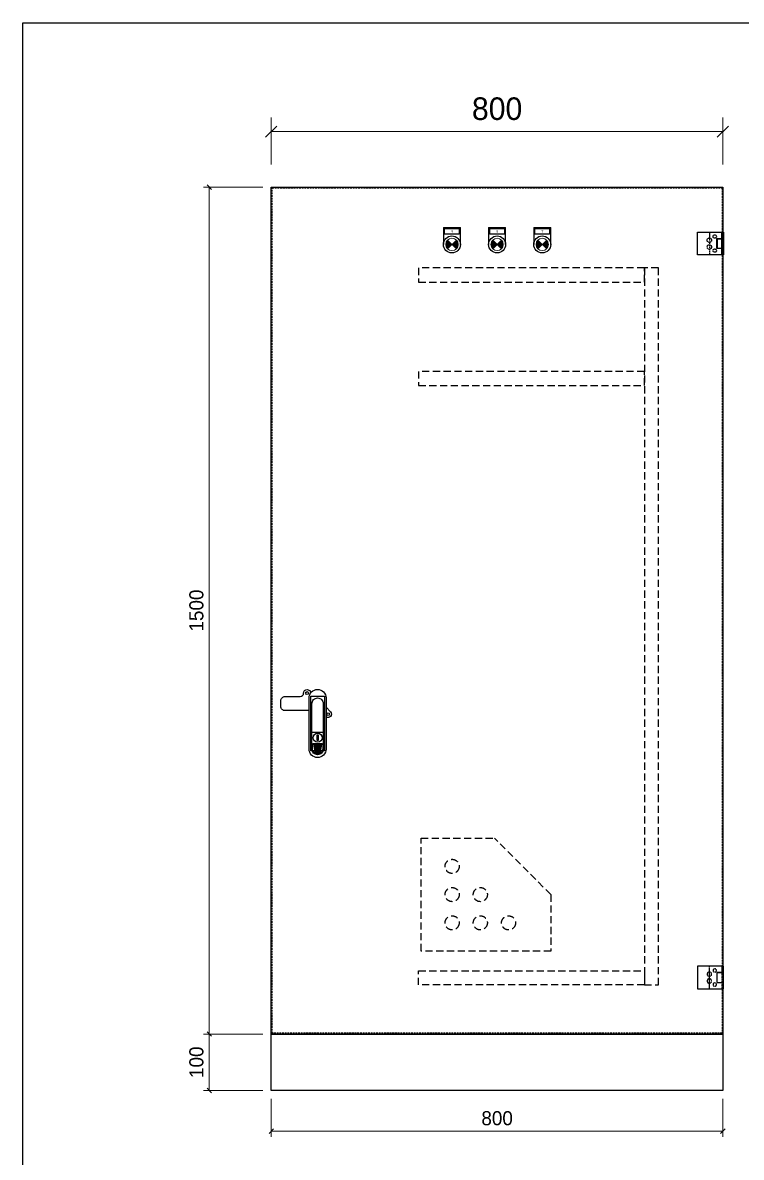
# Model space of a CAD drawing. Header units: millimetres. Extents: x 0 to 5132, y 0 to 3629.
# Drawn here: x 0 to 1273, y 1619 to 3629 of the extents above; entities that cross this region are included whole.
import ezdxf
from ezdxf.enums import TextEntityAlignment as Align

# ---------------------------------------------------------------- set-up
doc = ezdxf.new("R2010")
doc.units = ezdxf.units.MM
doc.linetypes.add('HIDDEN2', pattern=[4.7625, 3.175, -1.5875])
doc.linetypes.add('HIDDENX2', pattern=[19.05, 12.7, -6.35])
doc.layers.add('01', color=7, linetype='HIDDEN2')
doc.layers.add('DIM', color=253, linetype='Continuous')
doc.layers.add('07', color=5, linetype='Continuous', lineweight=5)
doc.styles.add('Arial', font='arial.ttf')
doc.styles.add('Arial-Black', font='txt')
doc.styles.add('Tahoma (Input Text)', font='tahoma.ttf')
doc.dimstyles.new('Dim-25', dxfattribs={"dimtxt": 25, "dimasz": 8, "dimexe": 10, "dimexo": 15, "dimgap": 10, "dimtad": 1, "dimdec": 0, "dimtxsty": 'Standard', "dimblk": 'OBLIQUE', "dimcen": 10, "dimclrd": 5, "dimclre": 5, "dimclrt": 3, "dimazin": 3, "dimtfac": 1, "dimtdec": 0, "dimtmove": 0, "dimatfit": 3, "dimldrblk": 'OBLIQUE', "dimlwd": 9, "dimlwe": 9})
doc.dimstyles.new('Dim-40', dxfattribs={"dimtxt": 40, "dimasz": 20, "dimexe": 25, "dimexo": 40, "dimgap": 20, "dimtad": 1, "dimdec": 0, "dimtxsty": 'Standard', "dimblk": 'OBLIQUE', "dimcen": 15, "dimclrd": 5, "dimclre": 5, "dimclrt": 3, "dimazin": 3, "dimtfac": 1, "dimtdec": 0, "dimtmove": 0, "dimatfit": 3, "dimldrblk": 'ARCHTICK', "dimlwd": 9, "dimlwe": 9})

# ---------------------------------------------------------------- blocks, each defined once
blk = doc.blocks.new('khungtenAsean2')
at = {"color": 7}
blk.add_lwpolyline([(0, 0), (2970, 0), (2970, -2100), (0, -2100)], close=True, dxfattribs=at)
at = {"color": 1, "style": 'Tahoma (Input Text)', "flags": 8}
for tag, p in [('#01', (137.1, -2021.3)), ('#03', (506.6, -2019.3)), ('#05', (1106.6, -2021.3)), ('#07', (1834.7, -2021.3)), ('#09', (2146.7, -2021.3)), ('#02', (98.5, -2081.3)), ('#04', (486.1, -2081.3)), ('#06', (1065.3, -2081.3)), ('#08', (1817.4, -2081.3)), ('#10', (2146.7, -2081.3))]:
    blk.add_attdef(tag, p, '', height=25, dxfattribs=at)
blk.add_attdef('#11', text='', height=25, dxfattribs=at).set_placement((2915, -2067.3), align=Align.CENTER)
blk = doc.blocks.new('*D1')
at = {"color": 0, "linetype": 'ByBlock', "lineweight": -2}
for p, q in [((334.5, 3333.6), (326.5, 3341.6)), ((326.5, 1841.6), (334.5, 1833.6))]:
    blk.add_line(p, q, dxfattribs=at)
at = {"layer": 'Defpoints', "color": 0, "transparency": 16777216}
for p in [(440.4, 3337.6), (330.5, 1837.6), (440.4, 1837.6)]:
    blk.add_point(p, dxfattribs=at)
at = {"layer": 'DIM', "color": 5, "lineweight": 9, "transparency": 16777216}
for p, q in [((425.4, 3337.6), (320.5, 3337.6)), ((330.5, 3337.6), (330.5, 1837.6)), ((425.4, 1837.6), (320.5, 1837.6))]:
    blk.add_line(p, q, dxfattribs=at)
at = {"layer": 'DIM', "color": 3, "transparency": 16777216, "insert": (307.8, 2587.6), "char_height": 25, "attachment_point": 5, "rotation": 90}
blk.add_mtext('1500', dxfattribs=at)
blk = doc.blocks.new('_Oblique')
at = {"color": 0, "linetype": 'ByBlock', "lineweight": -2}
blk.add_line((-0.5, -0.5), (0.5, 0.5), dxfattribs=at)
blk = doc.blocks.new('*D2')
at = {"color": 0, "linetype": 'ByBlock', "lineweight": -2}
for p, q in [((444.4, 1669.5), (436.4, 1661.5)), ((1236.4, 1661.5), (1244.4, 1669.5))]:
    blk.add_line(p, q, dxfattribs=at)
at = {"layer": 'Defpoints', "color": 0, "transparency": 16777216}
for p in [(440.4, 1737.6), (1240.4, 1737.6), (1240.4, 1665.5)]:
    blk.add_point(p, dxfattribs=at)
at = {"layer": 'DIM', "color": 5, "lineweight": 9, "transparency": 16777216}
for p, q in [((440.4, 1722.6), (440.4, 1655.5)), ((1240.4, 1722.6), (1240.4, 1655.5)), ((440.4, 1665.5), (1240.4, 1665.5))]:
    blk.add_line(p, q, dxfattribs=at)
at = {"layer": 'DIM', "color": 3, "transparency": 16777216, "insert": (840.4, 1688.3), "char_height": 25, "attachment_point": 5}
blk.add_mtext('800', dxfattribs=at)
blk = doc.blocks.new('AB301-2-1')
at = {"linetype": 'Continuous'}
h = blk.add_hatch(dxfattribs=at)
h.set_pattern_fill('ACAD_ISO09W100', color=1, scale=0.2)
h.set_pattern_definition([(0, (-368.0181, 398.3814), (0, 1), [4.8, -0.6, 1.2, -0.6, 1.2, -0.6])])
h.paths.add_polyline_path([(-4.1, -88.5, 0.118404), (0, -89.5, 0.118404), (4.1, -88.5), (7, -72), (-7, -72)])
at = {"color": 1, "linetype": 'Continuous'}
for p, q in [((-10, -50.5), (10, -50.5)), ((-7, -72), (7, -72)), ((-7, -72), (-4.1, -88.5)), ((7, -72), (4.1, -88.5))]:
    blk.add_line(p, q, dxfattribs=at)
for points in [[(-24.7, 18.7, -0.198912), (-23, 23), (-23, 23, -0.414214), (-14.5, 23), (-11.3, 19.8)], [(-15, -12.5), (-57.5, -12.5, -0.414214), (-65, -5), (-65, 5, -0.414214), (-57.5, 12.5), (-30.7, 12.5, 0.414214), (-24.7, 18.5), (-24.7, 18.7)], [(15, -6.5), (23, -14.5, -0.414214), (23, -23), (23, -23, -0.381561), (15, -23.4, -0.381561)]]:
    blk.add_lwpolyline(points, format="xyb", dxfattribs=at)
for points in [[(0, 25), (0, 25, -0.414214), (15, 10), (15, -80.5, -0.414214), (0, -95.5), (0, -95.5, -0.414214), (-15, -80.5), (-15, 10, -0.414214)], [(0, 10, -0.414214), (10, 0), (10, -80.5, -0.414214), (0, -90.5, -0.414214), (-10, -80.5), (-10, 0, -0.414214)], [(9, -72.5), (9, -80.5, -0.414214), (0, -89.5, -0.414214), (-9, -80.5), (-9, -72.5, -0.414214), (-7, -70.5), (7, -70.5, -0.414214)]]:
    blk.add_lwpolyline(points, format="xyb", close=True, dxfattribs=at)
at = {"color": 2, "linetype": 'Continuous'}
blk.add_lwpolyline([(-12, 13.3), (12, 13.3), (12, -83.7), (-12, -83.7)], close=True, dxfattribs=at)
at = {"color": 1, "linetype": 'Continuous'}
blk.add_lwpolyline([(-1, -55.5), (1, -55.5), (1, -65.5), (-1, -65.5)], close=True, dxfattribs=at)
for centre, radius in [((-18.7, 18.7), 2.5), ((18.7, -18.7), 2.5), ((0, -60.5), 8)]:
    blk.add_circle(centre, radius, dxfattribs=at)
blk = doc.blocks.new('HL044-1.3-C')
at = {"color": 1, "linetype": 'HIDDEN2', "ltscale": 0.5}
for p, q in [((-25, 40), (-25, 0)), ((-3, 0), (-3, 40))]:
    blk.add_line(p, q, dxfattribs=at)
at = {"color": 1}
for p, q in [((-12, 29), (0, 29)), ((-12, 11), (-12, 29)), ((-11, 28.5), (0, 28.5)), ((-11, 28.5), (-11, 11.5)), ((0, 11), (-12, 11)), ((0, 11.5), (-11, 11.5))]:
    blk.add_line(p, q, dxfattribs=at)
blk.add_lwpolyline([(-46, 40), (0, 40), (0, 0), (-46, 0)], close=True, dxfattribs=at)
at = {"color": 1, "linetype": 'HIDDEN2', "ltscale": 0.5}
for centre, radius in [((-25, 26), 4), ((-15.5, 32.5), 3), ((-25, 14), 4), ((-15.5, 7.5), 3)]:
    blk.add_circle(centre, radius, dxfattribs=at)
blk = doc.blocks.new('*D3')
at = {"color": 0, "linetype": 'ByBlock', "lineweight": -2}
for p, q in [((334.5, 1833.6), (326.5, 1841.6)), ((326.5, 1741.6), (334.5, 1733.6))]:
    blk.add_line(p, q, dxfattribs=at)
at = {"layer": 'Defpoints', "color": 0, "transparency": 16777216}
for p in [(440.4, 1837.6), (330.5, 1737.6), (440.4, 1737.6)]:
    blk.add_point(p, dxfattribs=at)
at = {"layer": 'DIM', "color": 5, "lineweight": 9, "transparency": 16777216}
for p, q in [((425.4, 1837.6), (320.5, 1837.6)), ((330.5, 1837.6), (330.5, 1737.6)), ((425.4, 1737.6), (320.5, 1737.6))]:
    blk.add_line(p, q, dxfattribs=at)
at = {"layer": 'DIM', "color": 3, "transparency": 16777216, "insert": (307.8, 1787.6), "char_height": 25, "attachment_point": 5, "rotation": 90}
blk.add_mtext('100', dxfattribs=at)
blk = doc.blocks.new('Den XANH')
h = blk.add_hatch(color=5)
h.paths.add_polyline_path([(15, 15), (22.8, 7.2, 0.198912), (26, 15, 0.198912), (22.8, 22.8)])
h.paths.add_polyline_path([(15, 15), (7.2, 22.8, 0.198912), (4, 15, 0.198912), (7.2, 7.2)])
at = {"color": 7}
for p, q in [((0, 45), (30, 45)), ((0, 45), (0, 15)), ((30, 15), (30, 45))]:
    blk.add_line(p, q, dxfattribs=at)
blk.add_lwpolyline([(2, 43), (28, 43), (28, 33), (2, 33)], close=True, dxfattribs=at)
blk.add_circle((15, 15), 15, dxfattribs=at)
at = {"layer": '07', "color": 5, "linetype": 'Continuous', "lineweight": 5, "ltscale": 3}
for p, q in [((22.8, 22.8), (7.2, 7.2)), ((7.2, 22.8), (22.8, 7.2))]:
    blk.add_line(p, q, dxfattribs=at)
blk.add_circle((15, 15), 11, dxfattribs=at)
at = {"layer": '01', "color": 2, "linetype": 'Continuous', "lineweight": 5, "style": 'Arial-Black'}
blk.add_attdef('T-SP', text='', height=2.4, dxfattribs=at).set_placement((15.2, 36), align=Align.CENTER)
blk = doc.blocks.new('Den DO')
h = blk.add_hatch(color=1)
h.paths.add_polyline_path([(7.2, 7.2), (15, 15), (7.2, 22.8, 0.198912), (4, 15, 0.198912)])
h.paths.add_polyline_path([(26, 15, 0.198912), (22.8, 22.8), (15, 15), (22.8, 7.2, 0.198912)])
at = {"color": 7}
for p, q in [((0, 45), (30, 45)), ((0, 45), (0, 15)), ((30, 15), (30, 45))]:
    blk.add_line(p, q, dxfattribs=at)
blk.add_lwpolyline([(2, 43), (28, 43), (28, 33), (2, 33)], close=True, dxfattribs=at)
blk.add_circle((15, 15), 15, dxfattribs=at)
at = {"layer": '07', "color": 1, "linetype": 'Continuous', "lineweight": 5, "ltscale": 3}
for p, q in [((22.8, 22.8), (7.2, 7.2)), ((7.2, 22.8), (22.8, 7.2))]:
    blk.add_line(p, q, dxfattribs=at)
blk.add_circle((15, 15), 11, dxfattribs=at)
at = {"layer": '01', "color": 2, "linetype": 'Continuous', "lineweight": 5, "style": 'Arial-Black'}
blk.add_attdef('T-SP', text='', height=2.4, dxfattribs=at).set_placement((15.2, 36), align=Align.CENTER)
blk = doc.blocks.new('Den VANG')
h = blk.add_hatch(color=2)
h.paths.add_polyline_path([(22.8, 7.2, 0.198912), (26, 15, 0.198912), (22.8, 22.8), (15, 15)])
h.paths.add_polyline_path([(7.2, 7.2), (15, 15), (7.2, 22.8, 0.198912), (4, 15, 0.198912)])
at = {"color": 7}
for p, q in [((0, 45), (30, 45)), ((0, 45), (0, 15)), ((30, 15), (30, 45))]:
    blk.add_line(p, q, dxfattribs=at)
blk.add_lwpolyline([(2, 43), (28, 43), (28, 33), (2, 33)], close=True, dxfattribs=at)
blk.add_circle((15, 15), 15, dxfattribs=at)
at = {"layer": '07', "color": 2, "linetype": 'Continuous', "lineweight": 5, "ltscale": 3}
for p, q in [((22.8, 22.8), (7.2, 7.2)), ((7.2, 22.8), (22.8, 7.2))]:
    blk.add_line(p, q, dxfattribs=at)
blk.add_circle((15, 15), 11, dxfattribs=at)
at = {"layer": '01', "color": 2, "linetype": 'Continuous', "lineweight": 5, "style": 'Arial-Black'}
blk.add_attdef('T-SP', text='', height=2.4, dxfattribs=at).set_placement((15.2, 36), align=Align.CENTER)
blk = doc.blocks.new('*D8')
at = {"color": 0, "linetype": 'ByBlock', "lineweight": -2}
for p, q in [((450.4, 3445.8), (430.4, 3425.8)), ((1230.4, 3425.8), (1250.4, 3445.8))]:
    blk.add_line(p, q, dxfattribs=at)
at = {"layer": 'Defpoints', "color": 0, "transparency": 16777216}
for p in [(1240.4, 3435.8), (440.4, 3337.6), (1240.4, 3337.6)]:
    blk.add_point(p, dxfattribs=at)
at = {"layer": 'DIM', "color": 5, "lineweight": 9, "transparency": 16777216}
for p, q in [((440.4, 3377.6), (440.4, 3460.8)), ((1240.4, 3377.6), (1240.4, 3460.8)), ((440.4, 3435.8), (1240.4, 3435.8))]:
    blk.add_line(p, q, dxfattribs=at)
at = {"layer": 'DIM', "color": 3, "transparency": 16777216, "insert": (840.4, 3476.2), "char_height": 40, "attachment_point": 5}
blk.add_mtext('800', dxfattribs=at)
blk = doc.blocks.new('_ArchTick')
at = {"color": 0, "const_width": 0.15}
blk.add_lwpolyline([(-0.5, -0.5), (0.5, 0.5)], dxfattribs=at)
blk = doc.blocks.new('ga tai lieu')
at = {"color": 7, "linetype": 'HIDDENX2'}
for p, q in [((0, 0), (0, 200)), ((0, 200), (130, 200)), ((230, 100), (130, 200)), ((230, 100), (230, 0)), ((230, 0), (0, 0))]:
    blk.add_line(p, q, dxfattribs=at)
for centre in [(55, 150), (55, 100), (105, 100), (55, 50), (105, 50), (155, 50)]:
    blk.add_circle(centre, 12.5, dxfattribs=at)

msp = doc.modelspace()

# ---------------------------------------------------------------- linework, layer by layer
for points in [[(440.4, 3337.6), (1240.4, 3337.6), (1240.4, 1837.6), (440.4, 1837.6)], [(440.4, 1837.6), (1240.4, 1837.6), (1240.4, 1737.6), (440.4, 1737.6)]]:
    msp.add_lwpolyline(points, close=True)
at = {"linetype": 'HIDDEN2'}
msp.add_lwpolyline([(441.9, 3336.1), (1238.9, 3336.1), (1238.9, 1839.1), (441.9, 1839.1)], close=True, dxfattribs=at)
at = {"color": 2, "linetype": 'HIDDENX2'}
for points in [[(701.2, 3169.5), (1101.2, 3169.5), (1101.2, 3194.5), (701.2, 3194.5)], [(1101.2, 3194.5), (1101.2, 1924.5), (1126.2, 1924.5), (1126.2, 3194.5)], [(701.2, 2986.3), (1101.2, 2986.3), (1101.2, 3011.3), (701.2, 3011.3)], [(701.2, 1949.5), (1101.2, 1949.5), (1101.2, 1924.5), (701.2, 1924.5)]]:
    msp.add_lwpolyline(points, close=True, dxfattribs=at)

# ---------------------------------------------------------------- block references
at = {"xscale": 1.728000000002793, "yscale": 1.728000000002793, "zscale": 1.728000000002793}
msp.add_blockref('khungtenAsean2', (0, 3628.8), dxfattribs=at)
at = {"color": 7}
ref = msp.add_blockref('Den DO', (745.4, 3221.1), dxfattribs=at)
ref.add_attrib('T-SP', 'R', dxfattribs={"layer": '01', "color": 2, "linetype": 'Continuous', "lineweight": 5, "height": 4, "style": 'Arial'}).set_placement((760.6, 3257.1), align=Align.CENTER)
ref = msp.add_blockref('Den VANG', (825.4, 3221.1), dxfattribs=at)
ref.add_attrib('T-SP', 'S', dxfattribs={"layer": '01', "color": 2, "linetype": 'Continuous', "lineweight": 5, "height": 4, "style": 'Arial'}).set_placement((840.6, 3257.1), align=Align.CENTER)
ref = msp.add_blockref('Den XANH', (905.4, 3221.1), dxfattribs=at)
ref.add_attrib('T-SP', 'T', dxfattribs={"layer": '01', "color": 2, "linetype": 'Continuous', "lineweight": 5, "height": 4, "style": 'Arial'}).set_placement((920.6, 3257.1), align=Align.CENTER)
for name, p in [('HL044-1.3-C', (1241.4, 3217.6)), ('AB301-2-1', (522.4, 2422.8))]:
    msp.add_blockref(name, p)
msp.add_blockref('ga tai lieu', (705.7, 1984.5), dxfattribs=at)
at = {"xscale": -1, "rotation": 180}
msp.add_blockref('HL044-1.3-C', (1241.4, 1957.6), dxfattribs=at)

# ---------------------------------------------------------------- dimensions: what is measured, and where the dimension line sits
at = {"layer": 'DIM', "color": 2}
dim = msp.add_linear_dim(base=(1240.4, 3435.8), p1=(440.4, 3337.6), p2=(1240.4, 3337.6), dimstyle='Dim-40', dxfattribs=at)
dim.commit()
dim.dimension.update_dxf_attribs({"geometry": '*D8', "text_midpoint": (840.4, 3476.2)})
at = {"layer": 'DIM'}
for base, p1, p2, picture, middle in [((330.5, 1837.6), (440.4, 3337.6), (440.4, 1837.6), '*D1', (307.8, 2587.6)), ((330.5, 1737.6), (440.4, 1837.6), (440.4, 1737.6), '*D3', (307.8, 1787.6))]:
    dim = msp.add_linear_dim(base=base, p1=p1, p2=p2, angle=90, dimstyle='Dim-25', dxfattribs=at)
    dim.commit()
    dim.dimension.update_dxf_attribs({"geometry": picture, "text_midpoint": middle})
dim = msp.add_linear_dim(base=(1240.4, 1665.5), p1=(440.4, 1737.6), p2=(1240.4, 1737.6), dimstyle='Dim-25', dxfattribs=at)
dim.commit()
dim.dimension.update_dxf_attribs({"geometry": '*D2', "text_midpoint": (840.4, 1688.3)})

doc.saveas('drawing.dxf')
